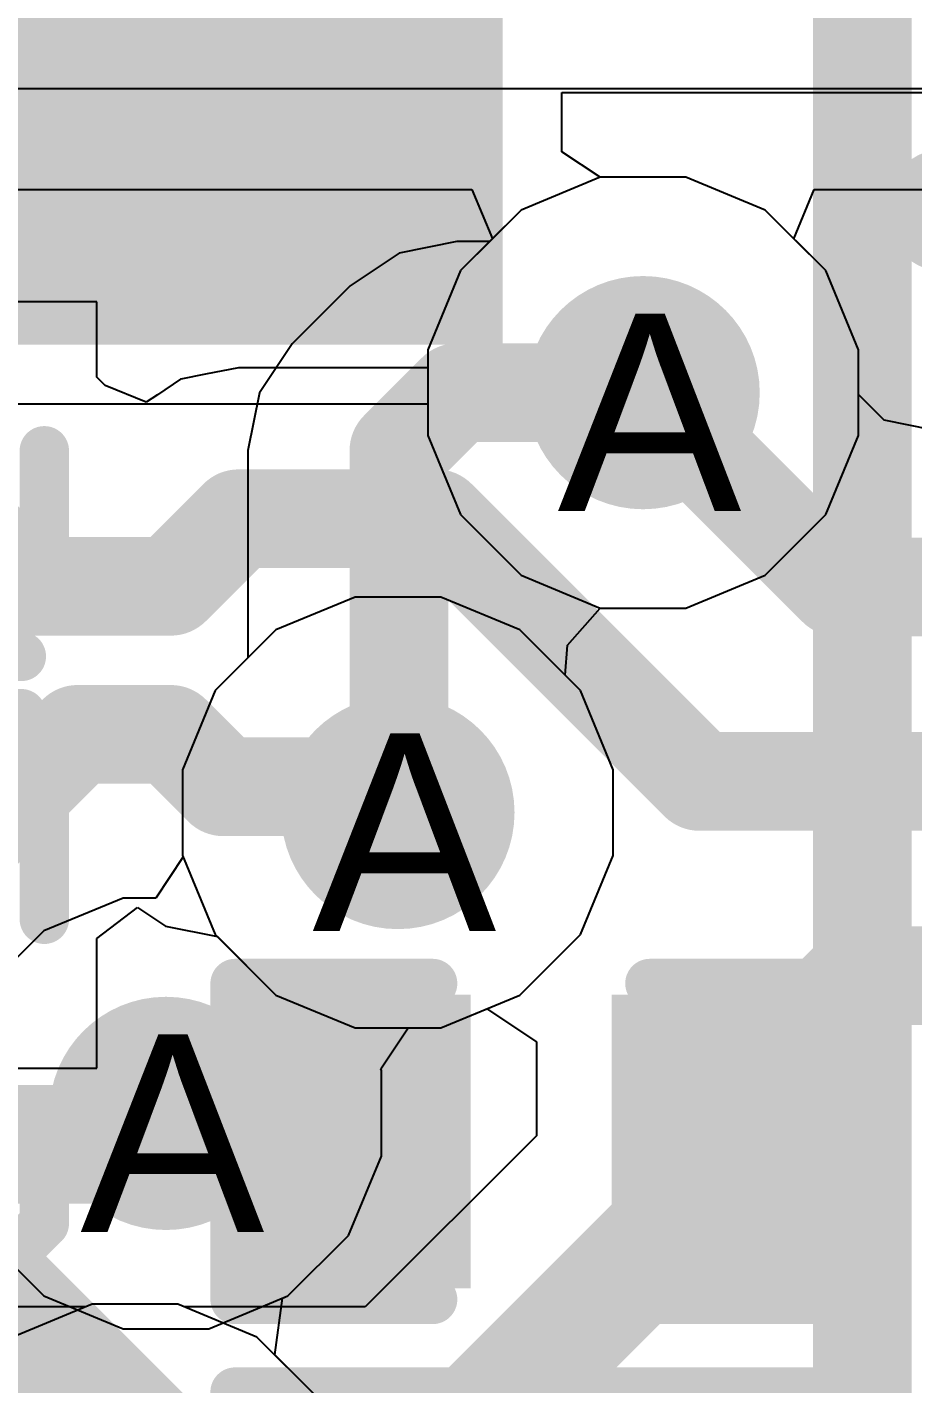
# Model space of a CAD drawing. Header units: inches. Extents: x 0 to 5271, y 0 to 5417.
# Drawn here: x 6.234 to 8.512, y 60.829 to 64.319 of the extents above; entities that cross this region are included whole.
import ezdxf

# ---------------------------------------------------------------- set-up
doc = ezdxf.new("R2010")
doc.units = ezdxf.units.IN
for name, color, linetype in [('Bottom Layer', 5, 'Continuous'), ('Bottom Overlay', 54, 'Continuous'), ('Bottom Paste', 16, 'Continuous'), ('Bottom Solder', 6, 'Continuous'), ('Drill Drawing', 1, 'Continuous'), ('L2_GND1', 16, 'Continuous'), ('L3_SIG1', 76, 'Continuous'), ('L4_PWR', 90, 'Continuous'), ('L5_GND2', 156, 'Continuous'), ('L6_SIG2', 130, 'Continuous'), ('L7_GND3', 216, 'Continuous'), ('Top Layer', 1, 'Continuous'), ('Top Overlay', 2, 'Continuous'), ('Top Paste', 8, 'Continuous'), ('Top Solder', 216, 'Continuous'), ('Via Holes', 16, 'Continuous')]:
    doc.layers.add(name, color=color, linetype=linetype)
doc.styles.add('Arial', font='', dxfattribs={"height": 0.2})
doc.styles.get('Arial').set_extended_font_data('Arial')

# ---------------------------------------------------------------- blocks, each defined once
blk = doc.blocks.new('C___0402_94')
at = {"layer": 'Top Layer'}
for points in [[(-0.6985, -0.3175), (-0.6985, 0.3175), (-0.2413, 0.3175), (-0.2413, -0.3175)], [(0.2413, -0.3175), (0.2413, 0.3175), (0.6985, 0.3175), (0.6985, -0.3175)]]:
    blk.add_hatch(color=1, dxfattribs=at).paths.add_polyline_path(points)
at = {"layer": 'Top Paste'}
for points in [[(-0.6985, -0.3175), (-0.6985, 0.3175), (-0.2413, 0.3175), (-0.2413, -0.3175)], [(0.2413, -0.3175), (0.2413, 0.3175), (0.6985, 0.3175), (0.6985, -0.3175)]]:
    blk.add_hatch(color=8, dxfattribs=at).paths.add_polyline_path(points)
at = {"layer": 'Top Solder'}
for points in [[(-0.7585, -0.3775), (-0.7585, 0.3775), (-0.1813, 0.3775), (-0.1813, -0.3775)], [(0.1813, -0.3775), (0.1813, 0.3775), (0.7585, 0.3775), (0.7585, -0.3775)]]:
    blk.add_hatch(color=216, dxfattribs=at).paths.add_polyline_path(points)
at = {"layer": 'Top Overlay'}
for points in [[(-0.7874, -0.4064, 0.127, 0.127, 0), (-0.7874, 0.4064, 0.127, 0.127, 0)], [(-0.7874, 0.4064, 0.127, 0.127, 0), (-0.2794, 0.4064, 0.127, 0.127, 0)], [(0.2794, 0.4064, 0.127, 0.127, 0), (0.7874, 0.4064, 0.127, 0.127, 0)], [(0.7874, -0.4064, 0.127, 0.127, 0), (0.7874, 0.4064, 0.127, 0.127, 0)], [(-0.7874, -0.4064, 0.127, 0.127, 0), (-0.2794, -0.4064, 0.127, 0.127, 0)], [(0.2794, -0.4064, 0.127, 0.127, 0), (0.7874, -0.4064, 0.127, 0.127, 0)]]:
    blk.add_lwpolyline(points, format="xyseb", dxfattribs=at)
for points in [[(-0.8192, 0.4064, 0.0635, 0.0635, 1), (-0.7557, 0.4064, 0.0635, 0.0635, 1)], [(-0.8192, 0.4064, 0.0635, 0.0635, 1), (-0.7557, 0.4064, 0.0635, 0.0635, 1)], [(-0.3112, 0.4064, 0.0635, 0.0635, 1), (-0.2477, 0.4064, 0.0635, 0.0635, 1)], [(0.2476, 0.4064, 0.0635, 0.0635, 1), (0.3111, 0.4064, 0.0635, 0.0635, 1)], [(0.7556, 0.4064, 0.0635, 0.0635, 1), (0.8191, 0.4064, 0.0635, 0.0635, 1)], [(0.7556, 0.4064, 0.0635, 0.0635, 1), (0.8191, 0.4064, 0.0635, 0.0635, 1)], [(-0.8192, -0.4064, 0.0635, 0.0635, 1), (-0.7557, -0.4064, 0.0635, 0.0635, 1)], [(-0.8192, -0.4064, 0.0635, 0.0635, 1), (-0.7557, -0.4064, 0.0635, 0.0635, 1)], [(-0.3112, -0.4064, 0.0635, 0.0635, 1), (-0.2477, -0.4064, 0.0635, 0.0635, 1)], [(0.2476, -0.4064, 0.0635, 0.0635, 1), (0.3111, -0.4064, 0.0635, 0.0635, 1)], [(0.7556, -0.4064, 0.0635, 0.0635, 1), (0.8191, -0.4064, 0.0635, 0.0635, 1)], [(0.7556, -0.4064, 0.0635, 0.0635, 1), (0.8191, -0.4064, 0.0635, 0.0635, 1)]]:
    blk.add_lwpolyline(points, format="xyseb", close=True, dxfattribs=at)
blk = doc.blocks.new('DFN1006_2L__B__D____________100')
at = {"layer": 'Top Layer'}
for points in [[(-0.525, 0.35), (-0.125, 0.35), (-0.125, -0.35), (-0.525, -0.35)], [(0.125, 0.35), (0.525, 0.35), (0.525, -0.35), (0.125, -0.35)]]:
    blk.add_hatch(color=1, dxfattribs=at).paths.add_polyline_path(points)
at = {"layer": 'Top Paste'}
for points in [[(-0.525, 0.35), (-0.125, 0.35), (-0.125, -0.35), (-0.525, -0.35)], [(0.125, 0.35), (0.525, 0.35), (0.525, -0.35), (0.125, -0.35)]]:
    blk.add_hatch(color=8, dxfattribs=at).paths.add_polyline_path(points)
at = {"layer": 'Top Solder'}
for points in [[(-0.5758, 0.4008), (-0.0742, 0.4008), (-0.0742, -0.4008), (-0.5758, -0.4008)], [(0.0742, 0.4008), (0.5758, 0.4008), (0.5758, -0.4008), (0.0742, -0.4008)]]:
    blk.add_hatch(color=216, dxfattribs=at).paths.add_polyline_path(points)
at = {"layer": 'Top Overlay'}
for points in [[(-0.5283, 0.4692, 0.127, 0.127, 0), (-0.6283, 0.3692, 0.127, 0.127, 0)], [(-0.5283, 0.4692, 0.127, 0.127, 0), (-0.4983, 0.4692, 0.127, 0.127, 0)], [(-0.4983, 0.4692, 0.127, 0.127, 0), (-0.254, 0.4692, 0.127, 0.127, 0)], [(0.254, 0.4692, 0.127, 0.127, 0), (0.4984, 0.4692, 0.127, 0.127, 0)], [(0.4984, 0.4692, 0.127, 0.127, 0), (0.5283, 0.4692, 0.127, 0.127, 0)], [(0.5283, 0.4692, 0.127, 0.127, 0), (0.6284, 0.3692, 0.127, 0.127, 0)], [(-0.6283, 0.3692, 0.127, 0.127, 0), (-0.6283, -0.3691, 0.127, 0.127, 0)], [(0.6284, 0.3692, 0.127, 0.127, 0), (0.6284, -0.3691, 0.127, 0.127, 0)], [(-0.783, 0.3501, 0.127, 0.127, 0), (-0.783, -0.41, 0.127, 0.127, 0)], [(0.7829, 0.3501, 0.127, 0.127, 0), (0.7829, -0.41, 0.127, 0.127, 0)], [(-0.6283, -0.3691, 0.127, 0.127, 0), (-0.5283, -0.4691, 0.127, 0.127, 0)], [(0.6284, -0.3691, 0.127, 0.127, 0), (0.5283, -0.4691, 0.127, 0.127, 0)], [(-0.5283, -0.4691, 0.127, 0.127, 0), (-0.254, -0.4691, 0.127, 0.127, 0)], [(0.254, -0.4691, 0.127, 0.127, 0), (0.5283, -0.4691, 0.127, 0.127, 0)]]:
    blk.add_lwpolyline(points, format="xyseb", dxfattribs=at)
for points in [[(-0.5601, 0.4692, 0.0635, 0.0635, 1), (-0.4966, 0.4692, 0.0635, 0.0635, 1)], [(-0.5601, 0.4692, 0.0635, 0.0635, 1), (-0.4966, 0.4692, 0.0635, 0.0635, 1)], [(-0.5301, 0.4692, 0.0635, 0.0635, 1), (-0.4666, 0.4692, 0.0635, 0.0635, 1)], [(-0.5301, 0.4692, 0.0635, 0.0635, 1), (-0.4666, 0.4692, 0.0635, 0.0635, 1)], [(-0.2857, 0.4692, 0.0635, 0.0635, 1), (-0.2222, 0.4692, 0.0635, 0.0635, 1)], [(0.2223, 0.4692, 0.0635, 0.0635, 1), (0.2858, 0.4692, 0.0635, 0.0635, 1)], [(0.4666, 0.4692, 0.0635, 0.0635, 1), (0.5301, 0.4692, 0.0635, 0.0635, 1)], [(0.4666, 0.4692, 0.0635, 0.0635, 1), (0.5301, 0.4692, 0.0635, 0.0635, 1)], [(0.4966, 0.4692, 0.0635, 0.0635, 1), (0.5601, 0.4692, 0.0635, 0.0635, 1)], [(0.4966, 0.4692, 0.0635, 0.0635, 1), (0.5601, 0.4692, 0.0635, 0.0635, 1)], [(-0.6601, 0.3692, 0.0635, 0.0635, 1), (-0.5966, 0.3692, 0.0635, 0.0635, 1)], [(-0.6601, 0.3692, 0.0635, 0.0635, 1), (-0.5966, 0.3692, 0.0635, 0.0635, 1)], [(0.5966, 0.3692, 0.0635, 0.0635, 1), (0.6601, 0.3692, 0.0635, 0.0635, 1)], [(0.5966, 0.3692, 0.0635, 0.0635, 1), (0.6601, 0.3692, 0.0635, 0.0635, 1)], [(-0.8147, 0.3501, 0.0635, 0.0635, 1), (-0.7512, 0.3501, 0.0635, 0.0635, 1)], [(0.7512, 0.3501, 0.0635, 0.0635, 1), (0.8147, 0.3501, 0.0635, 0.0635, 1)], [(-0.6601, -0.3691, 0.0635, 0.0635, 1), (-0.5966, -0.3691, 0.0635, 0.0635, 1)], [(-0.6601, -0.3691, 0.0635, 0.0635, 1), (-0.5966, -0.3691, 0.0635, 0.0635, 1)], [(0.5966, -0.3691, 0.0635, 0.0635, 1), (0.6601, -0.3691, 0.0635, 0.0635, 1)], [(0.5966, -0.3691, 0.0635, 0.0635, 1), (0.6601, -0.3691, 0.0635, 0.0635, 1)], [(-0.8147, -0.41, 0.0635, 0.0635, 1), (-0.7512, -0.41, 0.0635, 0.0635, 1)], [(0.7512, -0.41, 0.0635, 0.0635, 1), (0.8147, -0.41, 0.0635, 0.0635, 1)], [(-0.5601, -0.4691, 0.0635, 0.0635, 1), (-0.4966, -0.4691, 0.0635, 0.0635, 1)], [(-0.5601, -0.4691, 0.0635, 0.0635, 1), (-0.4966, -0.4691, 0.0635, 0.0635, 1)], [(-0.2857, -0.4691, 0.0635, 0.0635, 1), (-0.2222, -0.4691, 0.0635, 0.0635, 1)], [(0.2223, -0.4691, 0.0635, 0.0635, 1), (0.2858, -0.4691, 0.0635, 0.0635, 1)], [(0.4966, -0.4691, 0.0635, 0.0635, 1), (0.5601, -0.4691, 0.0635, 0.0635, 1)], [(0.4966, -0.4691, 0.0635, 0.0635, 1), (0.5601, -0.4691, 0.0635, 0.0635, 1)]]:
    blk.add_lwpolyline(points, format="xyseb", close=True, dxfattribs=at)
blk = doc.blocks.new('DFN1006_2L__B__D____________115')
at = {"layer": 'Top Layer'}
for points in [[(-0.525, 0.35), (-0.125, 0.35), (-0.125, -0.35), (-0.525, -0.35)], [(0.125, 0.35), (0.525, 0.35), (0.525, -0.35), (0.125, -0.35)]]:
    blk.add_hatch(color=1, dxfattribs=at).paths.add_polyline_path(points)
at = {"layer": 'Top Paste'}
for points in [[(-0.525, 0.35), (-0.125, 0.35), (-0.125, -0.35), (-0.525, -0.35)], [(0.125, 0.35), (0.525, 0.35), (0.525, -0.35), (0.125, -0.35)]]:
    blk.add_hatch(color=8, dxfattribs=at).paths.add_polyline_path(points)
at = {"layer": 'Top Solder'}
for points in [[(-0.5758, 0.4008), (-0.0742, 0.4008), (-0.0742, -0.4008), (-0.5758, -0.4008)], [(0.0742, 0.4008), (0.5758, 0.4008), (0.5758, -0.4008), (0.0742, -0.4008)]]:
    blk.add_hatch(color=216, dxfattribs=at).paths.add_polyline_path(points)
at = {"layer": 'Top Overlay'}
for points in [[(-0.6283, 0.3691, 0.127, 0.127, 0), (-0.5283, 0.4691, 0.127, 0.127, 0)], [(-0.4983, 0.4691, 0.127, 0.127, 0), (-0.5283, 0.4691, 0.127, 0.127, 0)], [(-0.254, 0.4691, 0.127, 0.127, 0), (-0.4983, 0.4691, 0.127, 0.127, 0)], [(0.4984, 0.4691, 0.127, 0.127, 0), (0.254, 0.4691, 0.127, 0.127, 0)], [(0.5283, 0.4691, 0.127, 0.127, 0), (0.4984, 0.4691, 0.127, 0.127, 0)], [(0.6284, 0.3691, 0.127, 0.127, 0), (0.5283, 0.4691, 0.127, 0.127, 0)], [(0.7829, -0.3439, 0.127, 0.127, 0), (0.7829, 0.41, 0.127, 0.127, 0)], [(-0.6283, -0.3692, 0.127, 0.127, 0), (-0.6283, 0.3691, 0.127, 0.127, 0)], [(0.6284, -0.3692, 0.127, 0.127, 0), (0.6284, 0.3691, 0.127, 0.127, 0)], [(-0.783, -0.41, 0.127, 0.127, 0), (-0.783, 0.35, 0.127, 0.127, 0)], [(-0.5283, -0.4692, 0.127, 0.127, 0), (-0.6283, -0.3692, 0.127, 0.127, 0)], [(0.5283, -0.4692, 0.127, 0.127, 0), (0.6284, -0.3692, 0.127, 0.127, 0)], [(-0.254, -0.4692, 0.127, 0.127, 0), (-0.5283, -0.4692, 0.127, 0.127, 0)], [(0.5283, -0.4692, 0.127, 0.127, 0), (0.254, -0.4692, 0.127, 0.127, 0)]]:
    blk.add_lwpolyline(points, format="xyseb", dxfattribs=at)
for points in [[(-0.5601, 0.4691, 0.0635, 0.0635, 1), (-0.4966, 0.4691, 0.0635, 0.0635, 1)], [(-0.5601, 0.4691, 0.0635, 0.0635, 1), (-0.4966, 0.4691, 0.0635, 0.0635, 1)], [(-0.5301, 0.4691, 0.0635, 0.0635, 1), (-0.4666, 0.4691, 0.0635, 0.0635, 1)], [(-0.5301, 0.4691, 0.0635, 0.0635, 1), (-0.4666, 0.4691, 0.0635, 0.0635, 1)], [(-0.2857, 0.4691, 0.0635, 0.0635, 1), (-0.2222, 0.4691, 0.0635, 0.0635, 1)], [(0.2223, 0.4691, 0.0635, 0.0635, 1), (0.2858, 0.4691, 0.0635, 0.0635, 1)], [(0.4666, 0.4691, 0.0635, 0.0635, 1), (0.5301, 0.4691, 0.0635, 0.0635, 1)], [(0.4666, 0.4691, 0.0635, 0.0635, 1), (0.5301, 0.4691, 0.0635, 0.0635, 1)], [(0.4966, 0.4691, 0.0635, 0.0635, 1), (0.5601, 0.4691, 0.0635, 0.0635, 1)], [(0.4966, 0.4691, 0.0635, 0.0635, 1), (0.5601, 0.4691, 0.0635, 0.0635, 1)], [(0.7512, 0.41, 0.0635, 0.0635, 1), (0.8147, 0.41, 0.0635, 0.0635, 1)], [(-0.6601, 0.3691, 0.0635, 0.0635, 1), (-0.5966, 0.3691, 0.0635, 0.0635, 1)], [(-0.6601, 0.3691, 0.0635, 0.0635, 1), (-0.5966, 0.3691, 0.0635, 0.0635, 1)], [(0.5966, 0.3691, 0.0635, 0.0635, 1), (0.6601, 0.3691, 0.0635, 0.0635, 1)], [(0.5966, 0.3691, 0.0635, 0.0635, 1), (0.6601, 0.3691, 0.0635, 0.0635, 1)], [(-0.8147, 0.35, 0.0635, 0.0635, 1), (-0.7512, 0.35, 0.0635, 0.0635, 1)], [(-0.6601, -0.3692, 0.0635, 0.0635, 1), (-0.5966, -0.3692, 0.0635, 0.0635, 1)], [(-0.6601, -0.3692, 0.0635, 0.0635, 1), (-0.5966, -0.3692, 0.0635, 0.0635, 1)], [(0.5966, -0.3692, 0.0635, 0.0635, 1), (0.6601, -0.3692, 0.0635, 0.0635, 1)], [(0.5966, -0.3692, 0.0635, 0.0635, 1), (0.6601, -0.3692, 0.0635, 0.0635, 1)], [(0.7512, -0.3439, 0.0635, 0.0635, 1), (0.8147, -0.3439, 0.0635, 0.0635, 1)], [(-0.8147, -0.41, 0.0635, 0.0635, 1), (-0.7512, -0.41, 0.0635, 0.0635, 1)], [(-0.5601, -0.4692, 0.0635, 0.0635, 1), (-0.4966, -0.4692, 0.0635, 0.0635, 1)], [(-0.5601, -0.4692, 0.0635, 0.0635, 1), (-0.4966, -0.4692, 0.0635, 0.0635, 1)], [(-0.2857, -0.4692, 0.0635, 0.0635, 1), (-0.2222, -0.4692, 0.0635, 0.0635, 1)], [(0.2223, -0.4692, 0.0635, 0.0635, 1), (0.2858, -0.4692, 0.0635, 0.0635, 1)], [(0.4966, -0.4692, 0.0635, 0.0635, 1), (0.5601, -0.4692, 0.0635, 0.0635, 1)], [(0.4966, -0.4692, 0.0635, 0.0635, 1), (0.5601, -0.4692, 0.0635, 0.0635, 1)]]:
    blk.add_lwpolyline(points, format="xyseb", close=True, dxfattribs=at)
blk = doc.blocks.new('CP2102N_A02_GQFN24R_141')
at = {"layer": 'Top Overlay'}
for points in [[(-2.54, 1.2192, 0.217, 0.217, 1), (-2.6416, 1.2192, 0.217, 0.217, 1)], [(-2.6959, 1.2192, 0.1085, 0.1085, 1), (-2.5874, 1.2192, 0.1085, 0.1085, 1)]]:
    blk.add_lwpolyline(points, format="xyseb", close=True, dxfattribs=at)
blk = doc.blocks.new('S______B______0402_179')
at = {"layer": 'Top Layer'}
for points in [[(-0.6985, -0.3175), (-0.6985, 0.3175), (-0.2413, 0.3175), (-0.2413, -0.3175)], [(0.2413, -0.3175), (0.2413, 0.3175), (0.6985, 0.3175), (0.6985, -0.3175)]]:
    blk.add_hatch(color=1, dxfattribs=at).paths.add_polyline_path(points)
at = {"layer": 'Top Paste'}
for points in [[(-0.6985, -0.3175), (-0.6985, 0.3175), (-0.2413, 0.3175), (-0.2413, -0.3175)], [(0.2413, -0.3175), (0.2413, 0.3175), (0.6985, 0.3175), (0.6985, -0.3175)]]:
    blk.add_hatch(color=8, dxfattribs=at).paths.add_polyline_path(points)
at = {"layer": 'Top Solder'}
for points in [[(-0.7535, -0.3725), (-0.7535, 0.3725), (-0.1863, 0.3725), (-0.1863, -0.3725)], [(0.1863, -0.3725), (0.1863, 0.3725), (0.7535, 0.3725), (0.7535, -0.3725)]]:
    blk.add_hatch(color=216, dxfattribs=at).paths.add_polyline_path(points)
at = {"layer": 'Top Overlay'}
for points in [[(-0.7874, 0.4064, 0.127, 0.127, 0), (0.7874, 0.4064, 0.127, 0.127, 0)], [(-0.7874, -0.4064, 0.127, 0.127, 0), (-0.7874, 0.4064, 0.127, 0.127, 0)], [(0.7874, -0.4064, 0.127, 0.127, 0), (0.7874, 0.4064, 0.127, 0.127, 0)], [(-0.7874, -0.4064, 0.127, 0.127, 0), (0.7874, -0.4064, 0.127, 0.127, 0)], [(-0.8128, -0.4318, 0.00323, 0.00323, 0), (0.8128, -0.4318, 0.00323, 0.00323, 0)]]:
    blk.add_lwpolyline(points, format="xyseb", dxfattribs=at)
for points in [[(-0.8192, 0.4064, 0.0635, 0.0635, 1), (-0.7557, 0.4064, 0.0635, 0.0635, 1)], [(-0.8192, 0.4064, 0.0635, 0.0635, 1), (-0.7557, 0.4064, 0.0635, 0.0635, 1)], [(0.7556, 0.4064, 0.0635, 0.0635, 1), (0.8191, 0.4064, 0.0635, 0.0635, 1)], [(0.7556, 0.4064, 0.0635, 0.0635, 1), (0.8191, 0.4064, 0.0635, 0.0635, 1)], [(-0.8192, -0.4064, 0.0635, 0.0635, 1), (-0.7557, -0.4064, 0.0635, 0.0635, 1)], [(-0.8192, -0.4064, 0.0635, 0.0635, 1), (-0.7557, -0.4064, 0.0635, 0.0635, 1)], [(0.7556, -0.4064, 0.0635, 0.0635, 1), (0.8191, -0.4064, 0.0635, 0.0635, 1)], [(0.7556, -0.4064, 0.0635, 0.0635, 1), (0.8191, -0.4064, 0.0635, 0.0635, 1)], [(-0.8136, -0.4318, 0.00161, 0.00161, 1), (-0.812, -0.4318, 0.00161, 0.00161, 1)], [(0.812, -0.4318, 0.00161, 0.00161, 1), (0.8136, -0.4318, 0.00161, 0.00161, 1)]]:
    blk.add_lwpolyline(points, format="xyseb", close=True, dxfattribs=at)
blk = doc.blocks.new('C____E_B_241')
at = {"layer": 'Bottom Layer'}
blk.add_hatch(color=5, dxfattribs=at).paths.add_polyline_path([(-1.395, 1.285), (1.395, 1.285), (1.395, -1.285), (-1.395, -1.285)])
at = {"layer": 'Bottom Paste'}
blk.add_hatch(color=16, dxfattribs=at).paths.add_polyline_path([(-1.395, 1.285), (1.395, 1.285), (1.395, -1.285), (-1.395, -1.285)])
at = {"layer": 'Bottom Solder'}
blk.add_hatch(color=6, dxfattribs=at).paths.add_polyline_path([(-1.4966, 1.3866), (1.4966, 1.3866), (1.4966, -1.3866), (-1.4966, -1.3866)])
at = {"layer": 'Bottom Overlay'}
blk.add_lwpolyline([(7.03, 2.3114, 0.254, 0.254, 0), (-0.3868, 2.3114, 0.254, 0.254, 0)], format="xyseb", dxfattribs=at)

msp = doc.modelspace()

# ---------------------------------------------------------------- hatches: boundary and pattern name
at = {"layer": 'Bottom Layer'}
h = msp.add_hatch(color=5, dxfattribs=at)
edge = h.paths.add_edge_path()
edge.add_arc((7.8183, 63.3786), 0.3, 0, 360)
h = msp.add_hatch(color=5, dxfattribs=at)
edge = h.paths.add_edge_path()
edge.add_arc((7.1877, 62.2985), 0.3, 0, 360)
h = msp.add_hatch(color=5, dxfattribs=at)
edge = h.paths.add_edge_path()
edge.add_arc((6.5912, 61.5245), 0.3, 0, 360)
at = {"layer": 'L2_GND1'}
h = msp.add_hatch(color=16, dxfattribs=at)
edge = h.paths.add_edge_path()
edge.add_arc((7.8183, 63.3786), 0.3, 0, 360)
h = msp.add_hatch(color=16, dxfattribs=at)
edge = h.paths.add_edge_path()
edge.add_arc((7.1877, 62.2985), 0.3, 0, 360)
h = msp.add_hatch(color=16, dxfattribs=at)
edge = h.paths.add_edge_path()
edge.add_arc((6.5912, 61.5245), 0.3, 0, 360)
at = {"layer": 'L3_SIG1'}
h = msp.add_hatch(color=76, dxfattribs=at)
edge = h.paths.add_edge_path()
edge.add_arc((7.8183, 63.3786), 0.3, 0, 360)
h = msp.add_hatch(color=76, dxfattribs=at)
edge = h.paths.add_edge_path()
edge.add_arc((7.1877, 62.2985), 0.3, 0, 360)
h = msp.add_hatch(color=76, dxfattribs=at)
edge = h.paths.add_edge_path()
edge.add_arc((6.5912, 61.5245), 0.3, 0, 360)
at = {"layer": 'L4_PWR'}
h = msp.add_hatch(color=90, dxfattribs=at)
edge = h.paths.add_edge_path()
edge.add_arc((7.8183, 63.3786), 0.3, 0, 360)
h = msp.add_hatch(color=90, dxfattribs=at)
edge = h.paths.add_edge_path()
edge.add_arc((7.1877, 62.2985), 0.3, 0, 360)
h = msp.add_hatch(color=90, dxfattribs=at)
edge = h.paths.add_edge_path()
edge.add_arc((6.5912, 61.5245), 0.3, 0, 360)
at = {"layer": 'L5_GND2'}
h = msp.add_hatch(color=156, dxfattribs=at)
edge = h.paths.add_edge_path()
edge.add_arc((7.8183, 63.3786), 0.3, 0, 360)
h = msp.add_hatch(color=156, dxfattribs=at)
edge = h.paths.add_edge_path()
edge.add_arc((7.1877, 62.2985), 0.3, 0, 360)
h = msp.add_hatch(color=156, dxfattribs=at)
edge = h.paths.add_edge_path()
edge.add_arc((6.5912, 61.5245), 0.3, 0, 360)
at = {"layer": 'L6_SIG2'}
h = msp.add_hatch(color=130, dxfattribs=at)
edge = h.paths.add_edge_path()
edge.add_arc((7.8183, 63.3786), 0.3, 0, 360)
h = msp.add_hatch(color=130, dxfattribs=at)
edge = h.paths.add_edge_path()
edge.add_arc((7.1877, 62.2985), 0.3, 0, 360)
h = msp.add_hatch(color=130, dxfattribs=at)
edge = h.paths.add_edge_path()
edge.add_arc((6.5912, 61.5245), 0.3, 0, 360)
at = {"layer": 'L7_GND3'}
h = msp.add_hatch(color=216, dxfattribs=at)
edge = h.paths.add_edge_path()
edge.add_arc((7.8183, 63.3786), 0.3, 0, 360)
h = msp.add_hatch(color=216, dxfattribs=at)
edge = h.paths.add_edge_path()
edge.add_arc((7.1877, 62.2985), 0.3, 0, 360)
h = msp.add_hatch(color=216, dxfattribs=at)
edge = h.paths.add_edge_path()
edge.add_arc((6.5912, 61.5245), 0.3, 0, 360)
at = {"layer": 'Top Layer'}
h = msp.add_hatch(color=1, dxfattribs=at)
edge = h.paths.add_edge_path()
edge.add_arc((7.8183, 63.3786), 0.3, 0, 360)
h = msp.add_hatch(color=1, dxfattribs=at)
edge = h.paths.add_edge_path()
edge.add_arc((7.1877, 62.2985), 0.3, 0, 360)
h = msp.add_hatch(color=1, dxfattribs=at)
edge = h.paths.add_edge_path()
edge.add_arc((6.5912, 61.5245), 0.3, 0, 360)
at = {"layer": 'Via Holes'}
h = msp.add_hatch(color=7, dxfattribs=at)
edge = h.paths.add_edge_path()
edge.add_arc((7.8183, 63.3786), 0.15, 0, 360)
h = msp.add_hatch(color=7, dxfattribs=at)
edge = h.paths.add_edge_path()
edge.add_arc((7.1877, 62.2985), 0.15, 0, 360)
h = msp.add_hatch(color=7, dxfattribs=at)
edge = h.paths.add_edge_path()
edge.add_arc((6.5912, 61.5245), 0.15, 0, 360)

# ---------------------------------------------------------------- linework, layer by layer
at = {"layer": 'Bottom Layer'}
for p, q in [((7.6096, 63.9984), (7.6096, 64.1506)), ((7.6096, 64.1506), (9.779, 64.1506)), ((7.7081, 63.9326), (7.6096, 63.9984)), ((7.9285, 63.9326), (7.7081, 63.9326)), ((8.1321, 63.8483), (7.9285, 63.9326)), ((8.2879, 63.6924), (8.1321, 63.8483)), ((8.3723, 63.4888), (8.2879, 63.6924)), ((8.3723, 63.2684), (8.3723, 63.4888)), ((4.5316, 63.3496), (7.2643, 63.3496)), ((7.2643, 63.3496), (7.2643, 63.2684)), ((7.2643, 63.2684), (7.3486, 63.0648)), ((8.2879, 63.0648), (8.3723, 63.2684)), ((7.3486, 63.0648), (7.5045, 62.9089)), ((8.1321, 62.9089), (8.2879, 63.0648)), ((7.5045, 62.9089), (7.7081, 62.8246)), ((7.9285, 62.8246), (8.1321, 62.9089)), ((7.0775, 62.8525), (6.8739, 62.7681)), ((7.2979, 62.8525), (7.0775, 62.8525)), ((7.5016, 62.7681), (7.2979, 62.8525)), ((7.7081, 62.8246), (7.9285, 62.8246)), ((6.8739, 62.7681), (6.7181, 62.6123)), ((7.6574, 62.6123), (7.5016, 62.7681)), ((6.7181, 62.6123), (6.6337, 62.4087)), ((7.7417, 62.4087), (7.6574, 62.6123)), ((6.6337, 62.4087), (6.6337, 62.1883)), ((7.7417, 62.1883), (7.7417, 62.4087)), ((6.6337, 62.1883), (6.7181, 61.9847)), ((7.6574, 61.9847), (7.7417, 62.1883)), ((6.7181, 61.9847), (6.8739, 61.8288)), ((7.5016, 61.8288), (7.6574, 61.9847)), ((6.8739, 61.8288), (7.0775, 61.7445)), ((7.2979, 61.7445), (7.5016, 61.8288)), ((7.0775, 61.7445), (7.2979, 61.7445)), ((6.4013, 61.0335), (6.1977, 60.9491)), ((6.6217, 61.0335), (6.4013, 61.0335)), ((6.8253, 60.9491), (6.6217, 61.0335)), ((6.9811, 60.7933), (6.8253, 60.9491))]:
    msp.add_line(p, q, dxfattribs=at)
at = {"layer": 'L2_GND1'}
for p, q in [((7.7081, 63.9326), (7.5045, 63.8483)), ((7.9285, 63.9326), (7.7081, 63.9326)), ((8.1321, 63.8483), (7.9285, 63.9326)), ((7.5045, 63.8483), (7.3486, 63.6924)), ((8.2879, 63.6924), (8.1321, 63.8483)), ((7.3486, 63.6924), (7.2643, 63.4888)), ((8.3723, 63.4888), (8.2879, 63.6924)), ((7.2643, 63.4888), (7.2643, 63.2684)), ((8.3723, 63.2684), (8.3723, 63.4888)), ((7.2643, 63.2684), (7.3486, 63.0648)), ((8.2879, 63.0648), (8.3723, 63.2684)), ((7.3486, 63.0648), (7.5045, 62.9089)), ((8.1321, 62.9089), (8.2879, 63.0648)), ((7.5045, 62.9089), (7.7081, 62.8246)), ((7.9285, 62.8246), (8.1321, 62.9089)), ((7.0775, 62.8525), (6.8739, 62.7681)), ((7.2979, 62.8525), (7.0775, 62.8525)), ((7.5016, 62.7681), (7.2979, 62.8525)), ((7.7081, 62.8246), (7.9285, 62.8246)), ((6.8739, 62.7681), (6.7181, 62.6123)), ((7.6574, 62.6123), (7.5016, 62.7681)), ((6.7181, 62.6123), (6.6337, 62.4087)), ((7.7417, 62.4087), (7.6574, 62.6123)), ((6.6337, 62.4087), (6.6337, 62.1883)), ((7.7417, 62.1883), (7.7417, 62.4087)), ((6.6355, 62.1841), (6.5649, 62.0785)), ((6.6337, 62.1883), (6.6355, 62.1841)), ((7.6574, 61.9847), (7.7417, 62.1883)), ((6.481, 62.0785), (6.2774, 61.9942)), ((6.5649, 62.0785), (6.481, 62.0785)), ((6.2774, 61.9942), (6.1215, 61.8384)), ((7.5016, 61.8288), (7.6574, 61.9847)), ((7.2979, 61.7445), (7.5016, 61.8288)), ((7.1435, 61.6389), (7.214, 61.7445)), ((7.214, 61.7445), (7.2979, 61.7445)), ((7.1452, 61.6347), (7.1435, 61.6389)), ((7.1452, 61.4143), (7.1452, 61.6347)), ((7.0609, 61.2107), (7.1452, 61.4143)), ((6.905, 61.0549), (7.0609, 61.2107)), ((6.8711, 60.9034), (6.8908, 61.049)), ((6.8908, 61.049), (6.905, 61.0549)), ((6.9811, 60.7933), (6.8711, 60.9034))]:
    msp.add_line(p, q, dxfattribs=at)
at = {"layer": 'L3_SIG1'}
for p, q in [((7.7081, 63.9326), (7.5045, 63.8483)), ((7.9285, 63.9326), (7.7081, 63.9326)), ((8.1321, 63.8483), (7.9285, 63.9326)), ((7.5045, 63.8483), (7.4233, 63.7671)), ((8.2879, 63.6924), (8.1321, 63.8483)), ((7.3393, 63.7671), (7.1906, 63.7375)), ((7.4233, 63.7671), (7.3393, 63.7671)), ((7.1906, 63.7375), (7.0646, 63.6533)), ((8.3723, 63.4888), (8.2879, 63.6924)), ((7.0646, 63.6533), (6.9158, 63.5045)), ((6.9158, 63.5045), (6.8316, 63.3785)), ((8.3723, 63.2684), (8.3723, 63.4888)), ((6.8316, 63.3785), (6.802, 63.2298)), ((8.2879, 63.0648), (8.3723, 63.2684)), ((6.802, 63.2298), (6.802, 62.6962)), ((8.1321, 62.9089), (8.2879, 63.0648)), ((7.9285, 62.8246), (8.1321, 62.9089)), ((7.6237, 62.7293), (7.7081, 62.8246)), ((7.7081, 62.8246), (7.9285, 62.8246)), ((7.6178, 62.6519), (7.6237, 62.7293)), ((6.802, 62.6962), (6.7181, 62.6123)), ((7.6574, 62.6123), (7.6178, 62.6519)), ((6.7181, 62.6123), (6.6337, 62.4087)), ((7.7417, 62.4087), (7.6574, 62.6123)), ((6.6337, 62.4087), (6.6337, 62.1883)), ((7.7417, 62.1883), (7.7417, 62.4087)), ((6.6355, 62.1841), (6.5649, 62.0785)), ((6.6337, 62.1883), (6.6355, 62.1841)), ((7.6574, 61.9847), (7.7417, 62.1883)), ((6.481, 62.0785), (6.2774, 61.9942)), ((6.5649, 62.0785), (6.481, 62.0785)), ((6.2774, 61.9942), (6.1215, 61.8384)), ((7.5016, 61.8288), (7.6574, 61.9847)), ((7.2979, 61.7445), (7.5016, 61.8288)), ((7.1435, 61.6389), (7.214, 61.7445)), ((7.214, 61.7445), (7.2979, 61.7445)), ((7.1452, 61.6347), (7.1435, 61.6389)), ((7.1452, 61.4143), (7.1452, 61.6347)), ((7.0609, 61.2107), (7.1452, 61.4143)), ((6.1215, 61.2107), (6.2774, 61.0549)), ((6.905, 61.0549), (7.0609, 61.2107)), ((6.2774, 61.0549), (6.481, 60.9705)), ((6.7014, 60.9705), (6.905, 61.0549)), ((6.481, 60.9705), (6.7014, 60.9705))]:
    msp.add_line(p, q, dxfattribs=at)
for points in [[(7.1905, 63.2298, 0.254, 0.254, 0), (7.3393, 63.3786, 0.254, 0.254, 0)], [(7.3393, 63.3786, 0.254, 0.254, 0), (7.8183, 63.3786, 0.254, 0.254, 0)], [(7.1905, 62.3012, 0.254, 0.254, 0), (7.1905, 63.2298, 0.254, 0.254, 0)], [(7.1877, 62.2985, 0.254, 0.254, 0), (7.1905, 62.3012, 0.254, 0.254, 0)], [(5.5626, 61.4284, 0.635, 0.635, 0), (6.5115, 60.4795, 0.635, 0.635, 0)]]:
    msp.add_lwpolyline(points, format="xyseb", dxfattribs=at)
for points in [[(7.2758, 63.3786, 0.127, 0.127, 1), (7.4028, 63.3786, 0.127, 0.127, 1)], [(7.2758, 63.3786, 0.127, 0.127, 1), (7.4028, 63.3786, 0.127, 0.127, 1)], [(7.7548, 63.3786, 0.127, 0.127, 1), (7.8818, 63.3786, 0.127, 0.127, 1)], [(7.127, 63.2298, 0.127, 0.127, 1), (7.254, 63.2298, 0.127, 0.127, 1)], [(7.127, 63.2298, 0.127, 0.127, 1), (7.254, 63.2298, 0.127, 0.127, 1)], [(7.1242, 62.2985, 0.127, 0.127, 1), (7.2512, 62.2985, 0.127, 0.127, 1)], [(7.127, 62.3012, 0.127, 0.127, 1), (7.254, 62.3012, 0.127, 0.127, 1)], [(7.127, 62.3012, 0.127, 0.127, 1), (7.254, 62.3012, 0.127, 0.127, 1)]]:
    msp.add_lwpolyline(points, format="xyseb", close=True, dxfattribs=at)
at = {"layer": 'L4_PWR'}
for p, q in [((12.3952, 64.1604), (3.2224, 64.1604)), ((5.3766, 63.9014), (7.378, 63.9014)), ((7.378, 63.9014), (7.4306, 63.7744)), ((8.2059, 63.7744), (8.2585, 63.9014)), ((8.2585, 63.9014), (10.1555, 63.9014)), ((7.4306, 63.7744), (7.3486, 63.6924)), ((8.2879, 63.6924), (8.2059, 63.7744)), ((7.3486, 63.6924), (7.2643, 63.4888)), ((8.3723, 63.4888), (8.2879, 63.6924)), ((7.2643, 63.4888), (7.2643, 63.2684)), ((8.3723, 63.2684), (8.3723, 63.4888)), ((7.2643, 63.2684), (7.3486, 63.0648)), ((8.2879, 63.0648), (8.3723, 63.2684)), ((7.3486, 63.0648), (7.5045, 62.9089)), ((8.1321, 62.9089), (8.2879, 63.0648)), ((7.5045, 62.9089), (7.7081, 62.8246)), ((7.9285, 62.8246), (8.1321, 62.9089)), ((7.0775, 62.8525), (6.8739, 62.7681)), ((7.2979, 62.8525), (7.0775, 62.8525)), ((7.5016, 62.7681), (7.2979, 62.8525)), ((7.7081, 62.8246), (7.9285, 62.8246)), ((6.8739, 62.7681), (6.7181, 62.6123)), ((7.6574, 62.6123), (7.5016, 62.7681)), ((6.7181, 62.6123), (6.6337, 62.4087)), ((7.7417, 62.4087), (7.6574, 62.6123)), ((6.6337, 62.4087), (6.6337, 62.1883)), ((7.7417, 62.1883), (7.7417, 62.4087)), ((6.6355, 62.1841), (6.5649, 62.0785)), ((6.6337, 62.1883), (6.6355, 62.1841)), ((7.6574, 61.9847), (7.7417, 62.1883)), ((6.481, 62.0785), (6.2774, 61.9942)), ((6.5649, 62.0785), (6.481, 62.0785)), ((6.2774, 61.9942), (6.1215, 61.8384)), ((7.5016, 61.8288), (7.6574, 61.9847)), ((7.2979, 61.7445), (7.5016, 61.8288)), ((7.1435, 61.6389), (7.214, 61.7445)), ((7.214, 61.7445), (7.2979, 61.7445)), ((7.1452, 61.6347), (7.1435, 61.6389)), ((7.1452, 61.4143), (7.1452, 61.6347)), ((7.0609, 61.2107), (7.1452, 61.4143)), ((6.1215, 61.2107), (6.2774, 61.0549)), ((6.905, 61.0549), (7.0609, 61.2107)), ((6.2774, 61.0549), (6.481, 60.9705)), ((6.7014, 60.9705), (6.905, 61.0549)), ((6.481, 60.9705), (6.7014, 60.9705))]:
    msp.add_line(p, q, dxfattribs=at)
at = {"layer": 'L5_GND2'}
for p, q in [((7.7081, 63.9326), (7.5045, 63.8483)), ((7.9285, 63.9326), (7.7081, 63.9326)), ((8.1321, 63.8483), (7.9285, 63.9326)), ((7.5045, 63.8483), (7.3486, 63.6924)), ((8.2879, 63.6924), (8.1321, 63.8483)), ((7.3486, 63.6924), (7.2643, 63.4888)), ((8.3723, 63.4888), (8.2879, 63.6924)), ((7.2643, 63.4888), (7.2643, 63.2684)), ((8.3723, 63.2684), (8.3723, 63.4888)), ((7.2643, 63.2684), (7.3486, 63.0648)), ((8.2879, 63.0648), (8.3723, 63.2684)), ((7.3486, 63.0648), (7.5045, 62.9089)), ((8.1321, 62.9089), (8.2879, 63.0648)), ((7.5045, 62.9089), (7.7081, 62.8246)), ((7.9285, 62.8246), (8.1321, 62.9089)), ((7.0775, 62.8525), (6.8739, 62.7681)), ((7.2979, 62.8525), (7.0775, 62.8525)), ((7.5016, 62.7681), (7.2979, 62.8525)), ((7.7081, 62.8246), (7.9285, 62.8246)), ((6.8739, 62.7681), (6.7181, 62.6123)), ((7.6574, 62.6123), (7.5016, 62.7681)), ((6.7181, 62.6123), (6.6337, 62.4087)), ((7.7417, 62.4087), (7.6574, 62.6123)), ((6.6337, 62.4087), (6.6337, 62.1883)), ((7.7417, 62.1883), (7.7417, 62.4087)), ((6.6337, 62.1883), (6.7181, 61.9847)), ((7.6574, 61.9847), (7.7417, 62.1883)), ((6.7181, 61.9847), (6.8739, 61.8288)), ((7.5016, 61.8288), (7.6574, 61.9847)), ((6.8739, 61.8288), (7.0775, 61.7445)), ((7.2979, 61.7445), (7.5016, 61.8288)), ((7.0775, 61.7445), (7.2979, 61.7445)), ((6.4013, 61.0335), (6.1977, 60.9491)), ((6.6217, 61.0335), (6.4013, 61.0335)), ((6.8253, 60.9491), (6.6217, 61.0335)), ((6.9811, 60.7933), (6.8253, 60.9491))]:
    msp.add_line(p, q, dxfattribs=at)
at = {"layer": 'L6_SIG2'}
for p, q in [((7.7081, 63.9326), (7.5045, 63.8483)), ((7.9285, 63.9326), (7.7081, 63.9326)), ((8.1321, 63.8483), (7.9285, 63.9326)), ((7.5045, 63.8483), (7.3486, 63.6924)), ((8.2879, 63.6924), (8.1321, 63.8483)), ((7.3486, 63.6924), (7.2643, 63.4888)), ((8.3723, 63.4888), (8.2879, 63.6924)), ((7.2643, 63.4888), (7.2643, 63.2684)), ((8.3723, 63.2684), (8.3723, 63.4888)), ((7.2643, 63.2684), (7.3486, 63.0648)), ((8.2879, 63.0648), (8.3723, 63.2684)), ((7.3486, 63.0648), (7.5045, 62.9089)), ((8.1321, 62.9089), (8.2879, 63.0648)), ((7.5045, 62.9089), (7.7081, 62.8246)), ((7.9285, 62.8246), (8.1321, 62.9089)), ((7.0775, 62.8525), (6.8739, 62.7681)), ((7.2979, 62.8525), (7.0775, 62.8525)), ((7.5016, 62.7681), (7.2979, 62.8525)), ((7.7081, 62.8246), (7.9285, 62.8246)), ((6.8739, 62.7681), (6.7181, 62.6123)), ((7.6574, 62.6123), (7.5016, 62.7681)), ((6.7181, 62.6123), (6.6337, 62.4087)), ((7.7417, 62.4087), (7.6574, 62.6123)), ((6.6337, 62.4087), (6.6337, 62.1883)), ((7.7417, 62.1883), (7.7417, 62.4087)), ((6.6337, 62.1883), (6.7181, 61.9847)), ((7.6574, 61.9847), (7.7417, 62.1883)), ((6.7181, 61.9847), (6.8739, 61.8288)), ((7.5016, 61.8288), (7.6574, 61.9847)), ((6.8739, 61.8288), (7.0775, 61.7445)), ((7.2979, 61.7445), (7.5016, 61.8288)), ((7.0775, 61.7445), (7.2979, 61.7445)), ((6.4013, 61.0335), (6.1977, 60.9491)), ((6.6217, 61.0335), (6.4013, 61.0335)), ((6.8253, 60.9491), (6.6217, 61.0335)), ((6.9811, 60.7933), (6.8253, 60.9491))]:
    msp.add_line(p, q, dxfattribs=at)
at = {"layer": 'L7_GND3'}
for p, q in [((7.7081, 63.9326), (7.5045, 63.8483)), ((7.9285, 63.9326), (7.7081, 63.9326)), ((8.1321, 63.8483), (7.9285, 63.9326)), ((7.5045, 63.8483), (7.3486, 63.6924)), ((8.2879, 63.6924), (8.1321, 63.8483)), ((7.3486, 63.6924), (7.2643, 63.4888)), ((8.3723, 63.4888), (8.2879, 63.6924)), ((7.2643, 63.4888), (7.2643, 63.2684)), ((8.3723, 63.2684), (8.3723, 63.4888)), ((7.2643, 63.2684), (7.3486, 63.0648)), ((8.2879, 63.0648), (8.3723, 63.2684)), ((7.3486, 63.0648), (7.5045, 62.9089)), ((8.1321, 62.9089), (8.2879, 63.0648)), ((7.5045, 62.9089), (7.7081, 62.8246)), ((7.9285, 62.8246), (8.1321, 62.9089)), ((7.0775, 62.8525), (6.8739, 62.7681)), ((7.2979, 62.8525), (7.0775, 62.8525)), ((7.5016, 62.7681), (7.2979, 62.8525)), ((7.7081, 62.8246), (7.9285, 62.8246)), ((6.8739, 62.7681), (6.7181, 62.6123)), ((7.6574, 62.6123), (7.5016, 62.7681)), ((6.7181, 62.6123), (6.6337, 62.4087)), ((7.7417, 62.4087), (7.6574, 62.6123)), ((6.6337, 62.4087), (6.6337, 62.1883)), ((7.7417, 62.1883), (7.7417, 62.4087)), ((6.6337, 62.1883), (6.7181, 61.9847)), ((7.6574, 61.9847), (7.7417, 62.1883)), ((6.7181, 61.9847), (6.8739, 61.8288)), ((7.5016, 61.8288), (7.6574, 61.9847)), ((6.8739, 61.8288), (7.0775, 61.7445)), ((7.2979, 61.7445), (7.5016, 61.8288)), ((7.0775, 61.7445), (7.2979, 61.7445)), ((6.4013, 61.0335), (6.1977, 60.9491)), ((6.6217, 61.0335), (6.4013, 61.0335)), ((6.8253, 60.9491), (6.6217, 61.0335)), ((6.9811, 60.7933), (6.8253, 60.9491))]:
    msp.add_line(p, q, dxfattribs=at)
at = {"layer": 'Top Layer'}
for p, q in [((7.7081, 63.9326), (7.5045, 63.8483)), ((7.9285, 63.9326), (7.7081, 63.9326)), ((8.1321, 63.8483), (7.9285, 63.9326)), ((7.5045, 63.8483), (7.3486, 63.6924)), ((8.2879, 63.6924), (8.1321, 63.8483)), ((7.3486, 63.6924), (7.2643, 63.4888)), ((8.3723, 63.4888), (8.2879, 63.6924)), ((6.4134, 63.6121), (5.2054, 63.6121)), ((6.4134, 63.4188), (6.4134, 63.6121)), ((7.2643, 63.4888), (7.2643, 63.4427)), ((8.3723, 63.3739), (8.3723, 63.4888)), ((6.4353, 63.3969), (6.4134, 63.4188)), ((6.6928, 63.4258), (6.6292, 63.4131)), ((6.7778, 63.4427), (6.6928, 63.4258)), ((7.2643, 63.4427), (6.7778, 63.4427)), ((6.5404, 63.3538), (6.4353, 63.3969)), ((6.6291, 63.4131), (6.5696, 63.3733)), ((6.6292, 63.4131), (6.6291, 63.4131)), ((6.6292, 63.4131), (6.6292, 63.4131)), ((6.5696, 63.3733), (6.5404, 63.3538)), ((8.438, 63.3082), (8.3723, 63.3739)), ((8.5606, 63.2826), (8.438, 63.3082)), ((6.4134, 61.9745), (6.5177, 62.0542)), ((6.5177, 62.0542), (6.5902, 62.0058)), ((6.5902, 62.0058), (6.7235, 61.9793)), ((6.4134, 61.6408), (6.4134, 61.9745)), ((6.7235, 61.9793), (6.8739, 61.8288)), ((6.8739, 61.8288), (7.0775, 61.7445)), ((7.2979, 61.7445), (7.4168, 61.7937)), ((7.4168, 61.7937), (7.5438, 61.7089)), ((7.0775, 61.7445), (7.2979, 61.7445)), ((7.5438, 61.7089), (7.5438, 61.4669)), ((5.2054, 61.6408), (6.4134, 61.6408)), ((7.5438, 61.4669), (7.1036, 61.0267)), ((6.3849, 61.0267), (5.5173, 61.0267)), ((6.4013, 61.0335), (6.3849, 61.0267)), ((6.6217, 61.0335), (6.4013, 61.0335)), ((6.6381, 61.0267), (6.6217, 61.0335)), ((7.1036, 61.0267), (6.6381, 61.0267))]:
    msp.add_line(p, q, dxfattribs=at)
for points in [[(7.8183, 63.3786, 0.254, 0.254, 0), (8.3182, 62.8786, 0.254, 0.254, 0)], [(5.9594, 63.1581, 0.254, 0.254, 0), (6.237, 62.8805, 0.254, 0.254, 0)], [(6.604, 62.8805, 0.254, 0.254, 0), (6.7778, 63.0542, 0.254, 0.254, 0)], [(6.7778, 63.0542, 0.254, 0.254, 0), (7.2873, 63.0542, 0.254, 0.254, 0)], [(7.2873, 63.0542, 0.254, 0.254, 0), (7.963, 62.3785, 0.254, 0.254, 0)], [(6.237, 62.8805, 0.254, 0.254, 0), (6.604, 62.8805, 0.254, 0.254, 0)], [(8.3182, 62.8786, 0.254, 0.254, 0), (9.2395, 62.8786, 0.254, 0.254, 0)], [(5.9594, 62.0948, 0.254, 0.254, 0), (6.364, 62.4995, 0.254, 0.254, 0)], [(6.364, 62.4995, 0.254, 0.254, 0), (6.604, 62.4995, 0.254, 0.254, 0)], [(6.604, 62.4995, 0.254, 0.254, 0), (6.7388, 62.3647, 0.254, 0.254, 0)], [(6.7388, 62.3647, 0.254, 0.254, 0), (7.1215, 62.3647, 0.254, 0.254, 0)], [(7.1215, 62.3647, 0.254, 0.254, 0), (7.1877, 62.2985, 0.254, 0.254, 0)], [(7.963, 62.3785, 0.254, 0.254, 0), (9.2395, 62.3785, 0.254, 0.254, 0)], [(8.0264, 61.5413, 0.254, 0.254, 0), (8.3637, 61.8786, 0.254, 0.254, 0)], [(8.3637, 61.8786, 0.254, 0.254, 0), (9.2395, 61.8786, 0.254, 0.254, 0)], [(6.5912, 61.4448, 0.3048, 0.3048, 0), (6.5912, 61.5245, 0.3048, 0.3048, 0)], [(7.0104, 61.4448, 0.3048, 0.3048, 0), (7.0866, 61.521, 0.3048, 0.3048, 0)], [(8.0264, 61.4524, 0.254, 0.254, 0), (8.0264, 61.5413, 0.254, 0.254, 0)], [(8.0264, 61.3635, 0.3048, 0.3048, 0), (8.0264, 61.4524, 0.3048, 0.3048, 0)], [(8.0518, 61.3889, 0.254, 0.254, 0), (8.0518, 61.4778, 0.254, 0.254, 0)], [(5.8094, 61.4448, 0.3048, 0.3048, 0), (6.5912, 61.4448, 0.3048, 0.3048, 0)], [(6.5912, 61.4448, 0.3048, 0.3048, 0), (7.0104, 61.4448, 0.3048, 0.3048, 0)], [(7.0737, 60.4108, 0.3048, 0.3048, 0), (8.0264, 61.3635, 0.3048, 0.3048, 0)], [(8.0264, 61.3635, 0.254, 0.254, 0), (8.0518, 61.3889, 0.254, 0.254, 0)]]:
    msp.add_lwpolyline(points, format="xyseb", dxfattribs=at)
for points in [[(7.7548, 63.3786, 0.127, 0.127, 1), (7.8818, 63.3786, 0.127, 0.127, 1)], [(6.7143, 63.0542, 0.127, 0.127, 1), (6.8413, 63.0542, 0.127, 0.127, 1)], [(6.7143, 63.0542, 0.127, 0.127, 1), (6.8413, 63.0542, 0.127, 0.127, 1)], [(7.2238, 63.0542, 0.127, 0.127, 1), (7.3508, 63.0542, 0.127, 0.127, 1)], [(7.2238, 63.0542, 0.127, 0.127, 1), (7.3508, 63.0542, 0.127, 0.127, 1)], [(6.1735, 62.8805, 0.127, 0.127, 1), (6.3005, 62.8805, 0.127, 0.127, 1)], [(6.1735, 62.8805, 0.127, 0.127, 1), (6.3005, 62.8805, 0.127, 0.127, 1)], [(6.5405, 62.8805, 0.127, 0.127, 1), (6.6675, 62.8805, 0.127, 0.127, 1)], [(6.5405, 62.8805, 0.127, 0.127, 1), (6.6675, 62.8805, 0.127, 0.127, 1)], [(8.2547, 62.8786, 0.127, 0.127, 1), (8.3817, 62.8786, 0.127, 0.127, 1)], [(8.2547, 62.8786, 0.127, 0.127, 1), (8.3817, 62.8786, 0.127, 0.127, 1)], [(6.3005, 62.4995, 0.127, 0.127, 1), (6.4275, 62.4995, 0.127, 0.127, 1)], [(6.3005, 62.4995, 0.127, 0.127, 1), (6.4275, 62.4995, 0.127, 0.127, 1)], [(6.5405, 62.4995, 0.127, 0.127, 1), (6.6675, 62.4995, 0.127, 0.127, 1)], [(6.5405, 62.4995, 0.127, 0.127, 1), (6.6675, 62.4995, 0.127, 0.127, 1)], [(6.6753, 62.3647, 0.127, 0.127, 1), (6.8023, 62.3647, 0.127, 0.127, 1)], [(6.6753, 62.3647, 0.127, 0.127, 1), (6.8023, 62.3647, 0.127, 0.127, 1)], [(7.058, 62.3647, 0.127, 0.127, 1), (7.185, 62.3647, 0.127, 0.127, 1)], [(7.058, 62.3647, 0.127, 0.127, 1), (7.185, 62.3647, 0.127, 0.127, 1)], [(7.8995, 62.3785, 0.127, 0.127, 1), (8.0265, 62.3785, 0.127, 0.127, 1)], [(7.8995, 62.3785, 0.127, 0.127, 1), (8.0265, 62.3785, 0.127, 0.127, 1)], [(7.1242, 62.2985, 0.127, 0.127, 1), (7.2512, 62.2985, 0.127, 0.127, 1)], [(8.3002, 61.8786, 0.127, 0.127, 1), (8.4272, 61.8786, 0.127, 0.127, 1)], [(8.3002, 61.8786, 0.127, 0.127, 1), (8.4272, 61.8786, 0.127, 0.127, 1)], [(6.515, 61.5245, 0.1524, 0.1524, 1), (6.6674, 61.5245, 0.1524, 0.1524, 1)], [(7.0104, 61.521, 0.1524, 0.1524, 1), (7.1628, 61.521, 0.1524, 0.1524, 1)], [(7.9629, 61.5413, 0.127, 0.127, 1), (8.0899, 61.5413, 0.127, 0.127, 1)], [(7.9629, 61.5413, 0.127, 0.127, 1), (8.0899, 61.5413, 0.127, 0.127, 1)], [(7.9502, 61.4524, 0.1524, 0.1524, 1), (8.1026, 61.4524, 0.1524, 0.1524, 1)], [(7.9883, 61.4778, 0.127, 0.127, 1), (8.1153, 61.4778, 0.127, 0.127, 1)], [(6.515, 61.4448, 0.1524, 0.1524, 1), (6.6674, 61.4448, 0.1524, 0.1524, 1)], [(6.515, 61.4448, 0.1524, 0.1524, 1), (6.6674, 61.4448, 0.1524, 0.1524, 1)], [(6.515, 61.4448, 0.1524, 0.1524, 1), (6.6674, 61.4448, 0.1524, 0.1524, 1)], [(6.9342, 61.4448, 0.1524, 0.1524, 1), (7.0866, 61.4448, 0.1524, 0.1524, 1)], [(6.9342, 61.4448, 0.1524, 0.1524, 1), (7.0866, 61.4448, 0.1524, 0.1524, 1)], [(7.9629, 61.4524, 0.127, 0.127, 1), (8.0899, 61.4524, 0.127, 0.127, 1)], [(7.9502, 61.3635, 0.1524, 0.1524, 1), (8.1026, 61.3635, 0.1524, 0.1524, 1)], [(7.9502, 61.3635, 0.1524, 0.1524, 1), (8.1026, 61.3635, 0.1524, 0.1524, 1)], [(7.9883, 61.3889, 0.127, 0.127, 1), (8.1153, 61.3889, 0.127, 0.127, 1)], [(7.9883, 61.3889, 0.127, 0.127, 1), (8.1153, 61.3889, 0.127, 0.127, 1)], [(7.9629, 61.3635, 0.127, 0.127, 1), (8.0899, 61.3635, 0.127, 0.127, 1)]]:
    msp.add_lwpolyline(points, format="xyseb", close=True, dxfattribs=at)

# ---------------------------------------------------------------- block references
for name, p, rotation in [('C____E_B_241', (6.0706, 64.9986), 270), ('DFN1006_2L__B__D____________115', (5.8094, 63.4831), 270), ('DFN1006_2L__B__D____________100', (5.8094, 61.7698), 90)]:
    msp.add_blockref(name, p, dxfattribs=dict(rotation=rotation))
for name, p in [('CP2102N_A02_GQFN24R_141', (11.1896, 62.6286)), ('C___0402_94', (7.5565, 61.4523)), ('S______B______0402_179', (7.5565, 60.4012))]:
    msp.add_blockref(name, p)

# ---------------------------------------------------------------- texts
at = {"layer": 'Drill Drawing', "style": 'Arial'}
for p in [(7.5982, 63.0739), (6.9677, 61.9938), (6.3711, 61.2198)]:
    msp.add_text('A', height=0.508, dxfattribs=at).set_placement(p)

doc.saveas('drawing.dxf')
